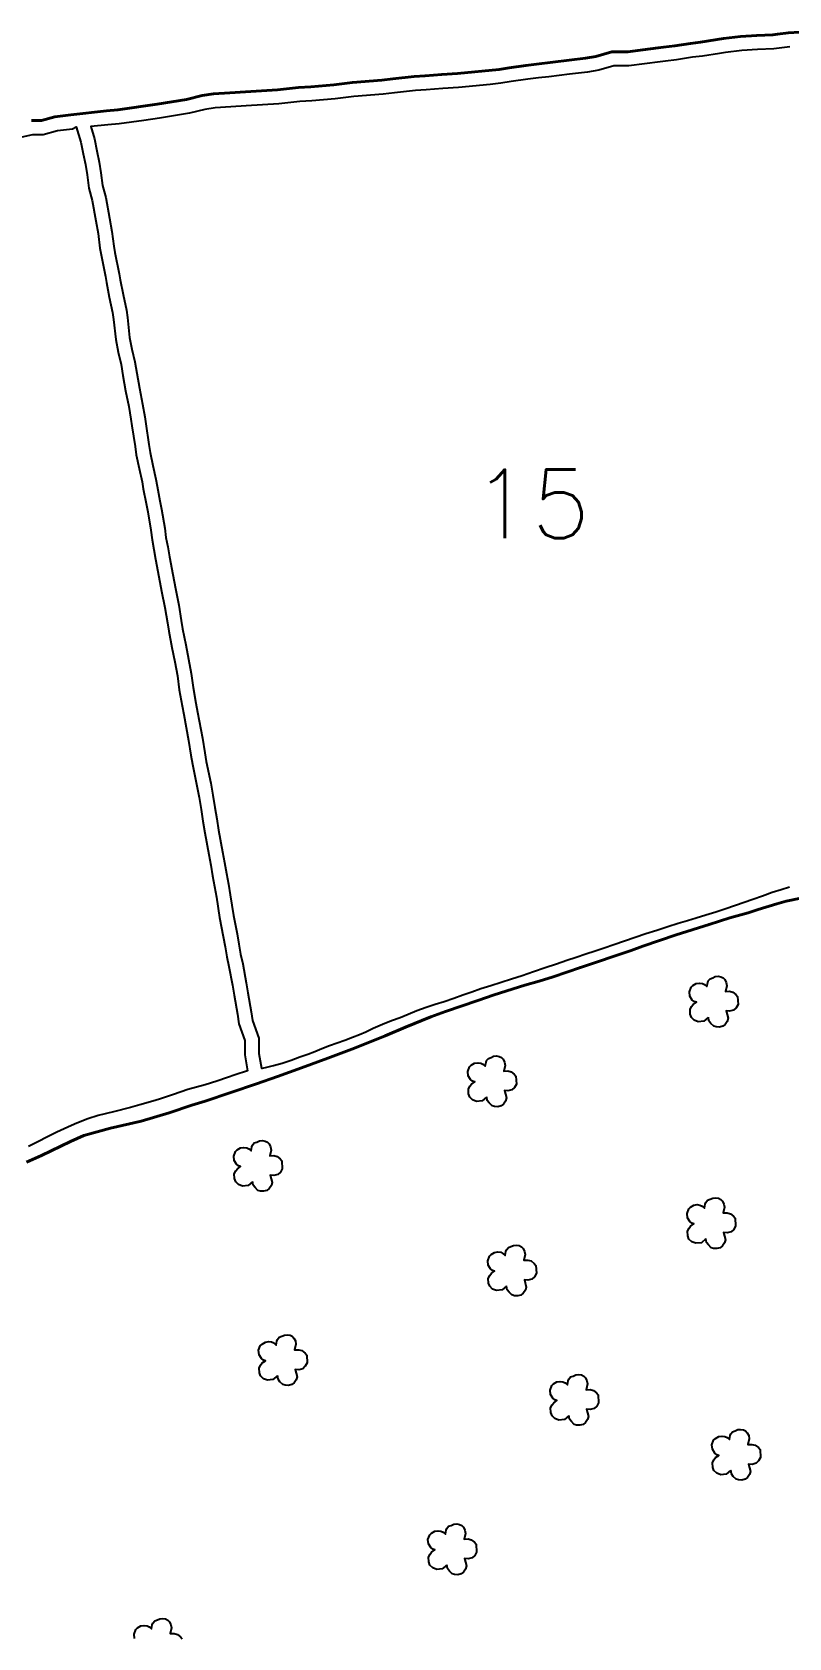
# Model space of a CAD drawing. Extents: x 742933 to 746083, y 7825389 to 7829844.
# Drawn here: x 745008.2 to 745223.5, y 7827510.3 to 7827967 of the extents above; entities that cross this region are included whole.
import ezdxf

# ---------------------------------------------------------------- set-up
doc = ezdxf.new("R2010")
doc.units = 0
doc.linetypes.add('CONTINUO', pattern=[0])
doc.layers.add('0114001012', color=1, linetype='Continuous', lineweight=40)
for name, color, linetype in [('0114001012014', 5, 'Continuous'), ('0114001012015', 5, 'Continuous'), ('_SIMBOLO ARVORE', 118, 'Continuous'), ('TEXTO', 7, 'Continuous')]:
    doc.layers.add(name, color=color, linetype=linetype)
doc.styles.add('SIMPLEX', font='simplex.shx', dxfattribs={"height": 20})

msp = doc.modelspace()

# ---------------------------------------------------------------- linework, layer by layer
at = {"layer": '0114001012'}
for points in [[(745226.48, 7827967), (745223.36, 7827966.82), (745220.24, 7827966.42), (745218.88, 7827966.26), (745214.34, 7827966.08), (745209.73, 7827965.74), (745204.92, 7827965.19), (745198.34, 7827964.15), (745195.49, 7827963.79), (745190.99, 7827963.12), (745187.83, 7827962.74), (745186.31, 7827962.5), (745181.94, 7827961.99), (745177.69, 7827961.39), (745173.09, 7827961.39), (745168.58, 7827960.04), (745165.62, 7827959.58), (745151.72, 7827957.93), (745148.65, 7827957.54), (745143.92, 7827956.87), (745141.05, 7827956.41), (745129.18, 7827955.24), (745124.73, 7827954.95), (745120.02, 7827954.61), (745116.91, 7827954.33), (745110.83, 7827953.68), (745107.68, 7827953.3), (745099.32, 7827952.67), (745094.02, 7827952.05), (745087.5, 7827951.48), (745083.98, 7827951.24), (745078.06, 7827950.59), (745068.88, 7827950.01), (745064.48, 7827949.72), (745059.83, 7827949.46), (745056.55, 7827948.94), (745052.14, 7827947.82), (745043.82, 7827946.5), (745032.56, 7827944.85), (745029.37, 7827944.57), (745019.25, 7827943.5), (745014.71, 7827942.95), (745010.85, 7827941.89), (745008.02, 7827941.89)], [(745006.61, 7827645.6), (745010.92, 7827647.53), (745019.1, 7827651.48), (745022.96, 7827653.2), (745030.5, 7827655.25), (745039.24, 7827657.23), (745047.17, 7827659.61), (745053.67, 7827661.78), (745057.46, 7827662.99), (745072.05, 7827667.9), (745078.04, 7827669.97), (745084.83, 7827672.43), (745092.3, 7827675.17), (745099.93, 7827678.03), (745108.61, 7827681.5), (745114.47, 7827684.01), (745121.64, 7827686.95), (745125.79, 7827688.43), (745135.02, 7827691.6), (745139.67, 7827693.18), (745148.33, 7827695.91), (745152.42, 7827697.09), (745156.38, 7827698.32), (745160.27, 7827699.61), (745164.17, 7827700.98), (745178.57, 7827705.79), (745181.93, 7827707), (745191.38, 7827710.24), (745200.78, 7827713.24), (745206.66, 7827715.07), (745211.92, 7827716.55), (745214.77, 7827717.47), (745220.08, 7827719.12), (745222.66, 7827719.81), (745226.9, 7827720.71)]]:
    msp.add_lwpolyline(points, dxfattribs=at)
at = {"layer": '0114001012014'}
msp.add_lwpolyline([(745005.44, 7827937.26), (745008.44, 7827937.89), (745011.39, 7827937.89), (745015.48, 7827939.01), (745019.74, 7827939.53), (745020.8, 7827940.06), (745022.07, 7827935.69), (745022.75, 7827932.41), (745023.4, 7827929.33), (745023.85, 7827926.39), (745024.36, 7827922.57), (745025.26, 7827919.12), (745026.31, 7827913.34), (745026.97, 7827909.7), (745027.49, 7827905.55), (745027.84, 7827903.61), (745029.06, 7827897.49), (745029.35, 7827895.79), (745030.18, 7827891.59), (745031.09, 7827887.22), (745031.36, 7827885.29), (745031.99, 7827879.56), (745032.72, 7827875.96), (745033.52, 7827872.46), (745034.07, 7827869.31), (745034.83, 7827864.96), (745035.69, 7827860.5), (745036.29, 7827856.94), (745036.63, 7827854.98), (745037.49, 7827849.16), (745037.83, 7827846.75), (745038.64, 7827842.86), (745039.51, 7827839.1), (745039.83, 7827837.15), (745040.65, 7827832.91), (745041.13, 7827830.56), (745042, 7827825.38), (745042.35, 7827822.6), (745042.87, 7827819.85), (745043.36, 7827817.08), (745044.29, 7827812.03), (745045.04, 7827808.01), (745045.99, 7827803.34), (745046.71, 7827799), (745047.1, 7827796.62), (745048, 7827792.02), (745048.77, 7827787.94), (745049.54, 7827783.96), (745050.08, 7827779.94), (745050.9, 7827775.43), (745051.37, 7827772.89), (745052.7, 7827765.53), (745053.4, 7827761.36), (745053.84, 7827758.8), (745055.08, 7827752.64), (745055.71, 7827749.29), (745056.29, 7827745.89), (745056.77, 7827742.58), (745057.33, 7827739.3), (745058.47, 7827733.12), (745059.03, 7827730.11), (745059.55, 7827727.02), (745060.11, 7827723.97), (745060.64, 7827721.01), (745061.54, 7827715.17), (745062.57, 7827709.83), (745063.09, 7827706.87), (745063.6, 7827703.96), (745064.2, 7827701.26), (745065.18, 7827695.94), (745065.65, 7827693.09), (745066.6, 7827687.66), (745067.06, 7827684.93), (745068.7, 7827680.24), (745068.7, 7827676.11), (745069.53, 7827671.54), (745066.01, 7827670.44), (745063.79, 7827669.69), (745060.81, 7827668.6), (745057.41, 7827667.57), (745052.55, 7827666.24), (745048.45, 7827664.82), (745044.73, 7827663.62), (745043.24, 7827663.15), (745038.84, 7827661.95), (745036.23, 7827661.19), (745031.41, 7827659.94), (745027, 7827658.89), (745024.03, 7827657.94), (745020.99, 7827656.74), (745019.41, 7827656.06), (745015.26, 7827654.14), (745012.56, 7827652.8), (745009.87, 7827651.43), (745007.15, 7827650.08)], dxfattribs=at)
at = {"layer": '0114001012015'}
msp.add_lwpolyline([(745223.73, 7827962.83), (745220.72, 7827962.44), (745219.19, 7827962.27), (745214.56, 7827962.08), (745210.11, 7827961.76), (745205.46, 7827961.23), (745203.76, 7827960.95), (745198.9, 7827960.19), (745196.04, 7827959.83), (745191.52, 7827959.15), (745188.39, 7827958.78), (745186.86, 7827958.54), (745182.45, 7827958.02), (745177.97, 7827957.39), (745173.67, 7827957.39), (745169.46, 7827956.13), (745166.16, 7827955.62), (745161.09, 7827955.01), (745155.23, 7827954.32), (745152.21, 7827953.96), (745149.18, 7827953.57), (745144.52, 7827952.92), (745141.57, 7827952.44), (745138.49, 7827952.13), (745129.5, 7827951.25), (745125.01, 7827950.96), (745120.35, 7827950.62), (745117.3, 7827950.35), (745111.28, 7827949.7), (745108.07, 7827949.32), (745099.7, 7827948.69), (745094.43, 7827948.07), (745087.8, 7827947.49), (745084.34, 7827947.26), (745078.4, 7827946.6), (745069.13, 7827946.02), (745064.72, 7827945.73), (745060.26, 7827945.48), (745057.36, 7827945.01), (745052.95, 7827943.9), (745044.42, 7827942.54), (745040.02, 7827941.9), (745033.03, 7827940.87), (745029.74, 7827940.59), (745024.95, 7827940.12), (745025.96, 7827936.66), (745026.67, 7827933.22), (745027.33, 7827930.04), (745027.81, 7827926.96), (745028.29, 7827923.34), (745029.17, 7827919.98), (745030.24, 7827914.05), (745030.92, 7827910.31), (745031.44, 7827906.16), (745031.77, 7827904.36), (745032.99, 7827898.22), (745033.29, 7827896.51), (745034.1, 7827892.39), (745035.04, 7827887.9), (745035.33, 7827885.79), (745035.95, 7827880.18), (745036.63, 7827876.8), (745037.44, 7827873.25), (745038.01, 7827870), (745038.77, 7827865.69), (745039.63, 7827861.21), (745040.24, 7827857.61), (745040.58, 7827855.61), (745041.45, 7827849.73), (745041.77, 7827847.43), (745042.55, 7827843.72), (745043.43, 7827839.88), (745043.77, 7827837.85), (745044.58, 7827833.69), (745045.07, 7827831.29), (745045.95, 7827825.96), (745046.3, 7827823.22), (745046.8, 7827820.57), (745047.3, 7827817.79), (745048.22, 7827812.76), (745048.97, 7827808.77), (745049.93, 7827804.06), (745050.65, 7827799.65), (745051.03, 7827797.33), (745051.92, 7827792.78), (745052.7, 7827788.69), (745053.48, 7827784.6), (745054.03, 7827780.57), (745054.83, 7827776.16), (745055.3, 7827773.62), (745056.64, 7827766.22), (745057.35, 7827762.03), (745057.77, 7827759.53), (745059.01, 7827753.41), (745059.65, 7827749.99), (745060.24, 7827746.51), (745060.72, 7827743.21), (745061.27, 7827740.01), (745062.4, 7827733.85), (745062.97, 7827730.8), (745063.49, 7827727.72), (745064.05, 7827724.68), (745064.59, 7827721.67), (745065.49, 7827715.78), (745066.51, 7827710.56), (745067.03, 7827707.56), (745067.53, 7827704.73), (745068.12, 7827702.05), (745069.12, 7827696.63), (745069.59, 7827693.76), (745070.54, 7827688.34), (745070.95, 7827685.93), (745072.7, 7827680.91), (745072.7, 7827676.47), (745073.46, 7827672.29), (745073.73, 7827672.34), (745074.94, 7827672.65), (745076.91, 7827673.14), (745079.33, 7827673.8), (745081.89, 7827674.59), (745084.39, 7827675.54), (745086.63, 7827676.35), (745088.65, 7827677.05), (745090.6, 7827677.91), (745092.79, 7827678.74), (745097.21, 7827680.3), (745099.37, 7827681.11), (745101.31, 7827681.9), (745103.14, 7827682.69), (745105.24, 7827683.68), (745107.84, 7827684.83), (745110.41, 7827685.88), (745112.91, 7827686.79), (745115.18, 7827687.67), (745117.65, 7827688.7), (745120.26, 7827689.66), (745122.83, 7827690.5), (745125.42, 7827691.34), (745128.13, 7827692.25), (745130.76, 7827693.18), (745133.25, 7827694.07), (745135.87, 7827694.99), (745138.7, 7827695.88), (745141.65, 7827696.78), (745144.59, 7827697.72), (745147.62, 7827698.72), (745150.79, 7827699.8), (745154.11, 7827700.97), (745157.39, 7827702.03), (745160.28, 7827703.02), (745163, 7827703.93), (745165.7, 7827704.82), (745168.37, 7827705.71), (745170.9, 7827706.57), (745173.65, 7827707.5), (745176.68, 7827708.53), (745179.74, 7827709.58), (745182.8, 7827710.62), (745185.9, 7827711.61), (745189.04, 7827712.6), (745192.02, 7827713.53), (745194.59, 7827714.31), (745197.13, 7827715.08), (745199.86, 7827715.93), (745202.71, 7827716.83), (745205.54, 7827717.74), (745210.77, 7827719.51), (745213.25, 7827720.43), (745215.93, 7827721.39), (745218.69, 7827722.35), (745221.3, 7827723.14), (745223.66, 7827723.87)], dxfattribs=at)
at = {"layer": '_SIMBOLO ARVORE', "linetype": 'CONTINUO'}
for points in [[(745200.53, 7827686.76, 0), (745199.28, 7827685.71, 0), (745197.7, 7827685.53, 0), (745196.57, 7827685.97, 0), (745195.77, 7827686.75, 0), (745195.44, 7827687.66, 0), (745195.35, 7827688.99, 0), (745195.78, 7827689.83, 0), (745196.24, 7827690.45, 0), (745197.15, 7827691.07, 0), (745196.57, 7827691.25, 0), (745196, 7827691.72, 0), (745195.33, 7827692.78, 0), (745195.2, 7827694.05, 0), (745195.69, 7827695.36, 0), (745196.2, 7827695.83, 0), (745197.13, 7827696.4, 0), (745198.11, 7827696.53, 0), (745198.89, 7827696.42, 0), (745199.5, 7827696.13, 0), (745200.18, 7827695.53, 0), (745200.38, 7827696.68, 0), (745200.56, 7827697.15, 0), (745201.06, 7827697.79, 0), (745201.81, 7827698.06, 0), (745202.55, 7827698.39, 0), (745203.37, 7827698.46, 0), (745204.15, 7827698.35, 0), (745204.79, 7827698.02, 0), (745205.26, 7827697.51, 0), (745205.67, 7827696.69, 0), (745205.83, 7827695.79, 0), (745205.46, 7827694.17, 0), (745206.59, 7827694.19, 0), (745207.53, 7827693.96, 0), (745208.41, 7827693.26, 0), (745208.9, 7827692.7, 0), (745209.03, 7827690.48, 0), (745208.49, 7827689.48, 0), (745207.76, 7827688.82, 0), (745206.62, 7827688.52, 0), (745205.62, 7827688.6, 0), (745206.16, 7827686.53, 0), (745205.91, 7827685.64, 0), (745205.31, 7827684.8, 0), (745204.65, 7827684.27, 0), (745203.71, 7827684.04, 0), (745202.78, 7827684.1, 0), (745202.08, 7827684.29, 0), (745201.28, 7827685.08, 0), (745200.74, 7827685.79, 0), (745200.57, 7827686.87, 0)], [(745137.48, 7827664.1, 0), (745136.24, 7827663.06, 0), (745134.65, 7827662.87, 0), (745133.52, 7827663.31, 0), (745132.72, 7827664.1, 0), (745132.39, 7827665, 0), (745132.3, 7827666.33, 0), (745132.74, 7827667.17, 0), (745133.19, 7827667.79, 0), (745134.1, 7827668.41, 0), (745133.52, 7827668.6, 0), (745132.95, 7827669.07, 0), (745132.28, 7827670.13, 0), (745132.16, 7827671.39, 0), (745132.64, 7827672.71, 0), (745133.15, 7827673.18, 0), (745134.08, 7827673.75, 0), (745135.06, 7827673.88, 0), (745135.84, 7827673.76, 0), (745136.46, 7827673.48, 0), (745137.13, 7827672.87, 0), (745137.33, 7827674.03, 0), (745137.51, 7827674.49, 0), (745138.01, 7827675.13, 0), (745138.77, 7827675.41, 0), (745139.5, 7827675.73, 0), (745140.33, 7827675.81, 0), (745141.11, 7827675.7, 0), (745141.74, 7827675.36, 0), (745142.21, 7827674.85, 0), (745142.62, 7827674.04, 0), (745142.79, 7827673.13, 0), (745142.41, 7827671.51, 0), (745143.54, 7827671.53, 0), (745144.48, 7827671.31, 0), (745145.36, 7827670.61, 0), (745145.85, 7827670.05, 0), (745145.98, 7827667.82, 0), (745145.44, 7827666.83, 0), (745144.71, 7827666.17, 0), (745143.57, 7827665.86, 0), (745142.57, 7827665.95, 0), (745143.11, 7827663.87, 0), (745142.86, 7827662.99, 0), (745142.26, 7827662.14, 0), (745141.6, 7827661.62, 0), (745140.66, 7827661.38, 0), (745139.73, 7827661.44, 0), (745139.03, 7827661.64, 0), (745138.23, 7827662.43, 0), (745137.69, 7827663.13, 0), (745137.52, 7827664.21, 0)], [(745070.89, 7827640.03, 0), (745069.64, 7827638.99, 0), (745068.06, 7827638.8, 0), (745066.93, 7827639.24, 0), (745066.13, 7827640.03, 0), (745065.8, 7827640.93, 0), (745065.71, 7827642.26, 0), (745066.14, 7827643.1, 0), (745066.6, 7827643.72, 0), (745067.51, 7827644.34, 0), (745066.93, 7827644.53, 0), (745066.36, 7827645, 0), (745065.69, 7827646.06, 0), (745065.57, 7827647.32, 0), (745066.05, 7827648.63, 0), (745066.56, 7827649.11, 0), (745067.49, 7827649.67, 0), (745068.47, 7827649.8, 0), (745069.25, 7827649.69, 0), (745069.86, 7827649.41, 0), (745070.54, 7827648.8, 0), (745070.74, 7827649.96, 0), (745070.92, 7827650.42, 0), (745071.42, 7827651.06, 0), (745072.17, 7827651.33, 0), (745072.91, 7827651.66, 0), (745073.73, 7827651.74, 0), (745074.51, 7827651.62, 0), (745075.15, 7827651.29, 0), (745075.62, 7827650.78, 0), (745076.03, 7827649.97, 0), (745076.2, 7827649.06, 0), (745075.82, 7827647.44, 0), (745076.95, 7827647.46, 0), (745077.89, 7827647.24, 0), (745078.77, 7827646.54, 0), (745079.26, 7827645.98, 0), (745079.39, 7827643.75, 0), (745078.85, 7827642.76, 0), (745078.12, 7827642.09, 0), (745076.98, 7827641.79, 0), (745075.98, 7827641.88, 0), (745076.52, 7827639.8, 0), (745076.27, 7827638.92, 0), (745075.67, 7827638.07, 0), (745075.01, 7827637.54, 0), (745074.07, 7827637.31, 0), (745073.14, 7827637.37, 0), (745072.44, 7827637.57, 0), (745071.64, 7827638.35, 0), (745071.1, 7827639.06, 0), (745070.93, 7827640.14, 0)], [(745199.82, 7827623.75, 0), (745198.58, 7827622.7, 0), (745196.99, 7827622.52, 0), (745195.86, 7827622.96, 0), (745195.06, 7827623.74, 0), (745194.73, 7827624.65, 0), (745194.64, 7827625.98, 0), (745195.08, 7827626.82, 0), (745195.53, 7827627.44, 0), (745196.44, 7827628.06, 0), (745195.86, 7827628.24, 0), (745195.29, 7827628.71, 0), (745194.62, 7827629.77, 0), (745194.5, 7827631.04, 0), (745194.98, 7827632.35, 0), (745195.49, 7827632.82, 0), (745196.42, 7827633.39, 0), (745197.4, 7827633.52, 0), (745198.18, 7827633.41, 0), (745198.8, 7827633.12, 0), (745199.47, 7827632.52, 0), (745199.68, 7827633.67, 0), (745199.85, 7827634.13, 0), (745200.35, 7827634.77, 0), (745201.11, 7827635.05, 0), (745201.84, 7827635.38, 0), (745202.67, 7827635.45, 0), (745203.45, 7827635.34, 0), (745204.08, 7827635.01, 0), (745204.55, 7827634.5, 0), (745204.96, 7827633.68, 0), (745205.13, 7827632.77, 0), (745204.75, 7827631.16, 0), (745205.88, 7827631.18, 0), (745206.82, 7827630.95, 0), (745207.7, 7827630.25, 0), (745208.19, 7827629.69, 0), (745208.32, 7827627.47, 0), (745207.78, 7827626.47, 0), (745207.05, 7827625.81, 0), (745205.91, 7827625.51, 0), (745204.91, 7827625.59, 0), (745205.45, 7827623.52, 0), (745205.2, 7827622.63, 0), (745204.6, 7827621.79, 0), (745203.94, 7827621.26, 0), (745203, 7827621.03, 0), (745202.07, 7827621.09, 0), (745201.37, 7827621.28, 0), (745200.57, 7827622.07, 0), (745200.03, 7827622.78, 0), (745199.86, 7827623.86, 0)], [(745143.15, 7827610.3, 0), (745141.9, 7827609.25, 0), (745140.32, 7827609.07, 0), (745139.19, 7827609.51, 0), (745138.39, 7827610.29, 0), (745138.06, 7827611.19, 0), (745137.97, 7827612.52, 0), (745138.4, 7827613.37, 0), (745138.86, 7827613.99, 0), (745139.77, 7827614.6, 0), (745139.19, 7827614.79, 0), (745138.62, 7827615.26, 0), (745137.94, 7827616.32, 0), (745137.82, 7827617.58, 0), (745138.31, 7827618.9, 0), (745138.82, 7827619.37, 0), (745139.75, 7827619.94, 0), (745140.73, 7827620.07, 0), (745141.51, 7827619.96, 0), (745142.12, 7827619.67, 0), (745142.8, 7827619.07, 0), (745143, 7827620.22, 0), (745143.17, 7827620.68, 0), (745143.68, 7827621.32, 0), (745144.43, 7827621.6, 0), (745145.17, 7827621.92, 0), (745145.99, 7827622, 0), (745146.77, 7827621.89, 0), (745147.41, 7827621.55, 0), (745147.88, 7827621.04, 0), (745148.29, 7827620.23, 0), (745148.45, 7827619.32, 0), (745148.08, 7827617.71, 0), (745149.21, 7827617.73, 0), (745150.15, 7827617.5, 0), (745151.03, 7827616.8, 0), (745151.52, 7827616.24, 0), (745151.65, 7827614.02, 0), (745151.11, 7827613.02, 0), (745150.38, 7827612.36, 0), (745149.24, 7827612.05, 0), (745148.24, 7827612.14, 0), (745148.77, 7827610.07, 0), (745148.53, 7827609.18, 0), (745147.93, 7827608.34, 0), (745147.27, 7827607.81, 0), (745146.33, 7827607.58, 0), (745145.4, 7827607.63, 0), (745144.7, 7827607.83, 0), (745143.9, 7827608.62, 0), (745143.35, 7827609.33, 0), (745143.19, 7827610.4, 0)], [(745077.98, 7827584.81, 0), (745076.73, 7827583.76, 0), (745075.15, 7827583.58, 0), (745074.02, 7827584.02, 0), (745073.22, 7827584.81, 0), (745072.89, 7827585.71, 0), (745072.8, 7827587.04, 0), (745073.23, 7827587.88, 0), (745073.68, 7827588.5, 0), (745074.6, 7827589.12, 0), (745074.02, 7827589.3, 0), (745073.44, 7827589.77, 0), (745072.77, 7827590.83, 0), (745072.65, 7827592.1, 0), (745073.13, 7827593.41, 0), (745073.64, 7827593.88, 0), (745074.57, 7827594.45, 0), (745075.55, 7827594.58, 0), (745076.33, 7827594.47, 0), (745076.95, 7827594.18, 0), (745077.63, 7827593.58, 0), (745077.83, 7827594.73, 0), (745078, 7827595.2, 0), (745078.51, 7827595.84, 0), (745079.26, 7827596.11, 0), (745079.99, 7827596.44, 0), (745080.82, 7827596.51, 0), (745081.6, 7827596.4, 0), (745082.23, 7827596.07, 0), (745082.71, 7827595.56, 0), (745083.12, 7827594.74, 0), (745083.28, 7827593.84, 0), (745082.9, 7827592.22, 0), (745084.04, 7827592.24, 0), (745084.97, 7827592.01, 0), (745085.85, 7827591.31, 0), (745086.34, 7827590.75, 0), (745086.48, 7827588.53, 0), (745085.93, 7827587.54, 0), (745085.21, 7827586.87, 0), (745084.07, 7827586.57, 0), (745083.07, 7827586.66, 0), (745083.6, 7827584.58, 0), (745083.36, 7827583.69, 0), (745082.76, 7827582.85, 0), (745082.1, 7827582.32, 0), (745081.16, 7827582.09, 0), (745080.22, 7827582.15, 0), (745079.53, 7827582.35, 0), (745078.73, 7827583.13, 0), (745078.18, 7827583.84, 0), (745078.01, 7827584.92, 0)], [(745160.86, 7827573.48, 0), (745159.61, 7827572.44, 0), (745158.03, 7827572.25, 0), (745156.9, 7827572.69, 0), (745156.1, 7827573.48, 0), (745155.77, 7827574.38, 0), (745155.68, 7827575.71, 0), (745156.11, 7827576.55, 0), (745156.57, 7827577.17, 0), (745157.48, 7827577.79, 0), (745156.9, 7827577.97, 0), (745156.33, 7827578.45, 0), (745155.65, 7827579.51, 0), (745155.53, 7827580.77, 0), (745156.02, 7827582.08, 0), (745156.53, 7827582.55, 0), (745157.46, 7827583.12, 0), (745158.44, 7827583.25, 0), (745159.22, 7827583.14, 0), (745159.83, 7827582.86, 0), (745160.51, 7827582.25, 0), (745160.71, 7827583.41, 0), (745160.88, 7827583.87, 0), (745161.39, 7827584.51, 0), (745162.14, 7827584.78, 0), (745162.88, 7827585.11, 0), (745163.7, 7827585.19, 0), (745164.48, 7827585.07, 0), (745165.12, 7827584.74, 0), (745165.59, 7827584.23, 0), (745166, 7827583.41, 0), (745166.16, 7827582.51, 0), (745165.79, 7827580.89, 0), (745166.92, 7827580.91, 0), (745167.86, 7827580.69, 0), (745168.74, 7827579.99, 0), (745169.23, 7827579.43, 0), (745169.36, 7827577.2, 0), (745168.82, 7827576.21, 0), (745168.09, 7827575.54, 0), (745166.95, 7827575.24, 0), (745165.95, 7827575.33, 0), (745166.49, 7827573.25, 0), (745166.24, 7827572.37, 0), (745165.64, 7827571.52, 0), (745164.98, 7827570.99, 0), (745164.04, 7827570.76, 0), (745163.11, 7827570.82, 0), (745162.41, 7827571.02, 0), (745161.61, 7827571.8, 0), (745161.06, 7827572.51, 0), (745160.9, 7827573.59, 0)], [(745206.91, 7827557.91, 0), (745205.66, 7827556.86, 0), (745204.08, 7827556.68, 0), (745202.95, 7827557.12, 0), (745202.15, 7827557.9, 0), (745201.82, 7827558.8, 0), (745201.73, 7827560.13, 0), (745202.16, 7827560.97, 0), (745202.62, 7827561.6, 0), (745203.53, 7827562.21, 0), (745202.95, 7827562.4, 0), (745202.37, 7827562.87, 0), (745201.7, 7827563.93, 0), (745201.58, 7827565.19, 0), (745202.07, 7827566.51, 0), (745202.58, 7827566.98, 0), (745203.51, 7827567.55, 0), (745204.48, 7827567.68, 0), (745205.26, 7827567.57, 0), (745205.88, 7827567.28, 0), (745206.56, 7827566.68, 0), (745206.76, 7827567.83, 0), (745206.93, 7827568.29, 0), (745207.44, 7827568.93, 0), (745208.19, 7827569.21, 0), (745208.92, 7827569.53, 0), (745209.75, 7827569.61, 0), (745210.53, 7827569.5, 0), (745211.17, 7827569.16, 0), (745211.64, 7827568.65, 0), (745212.05, 7827567.84, 0), (745212.21, 7827566.93, 0), (745211.84, 7827565.32, 0), (745212.97, 7827565.33, 0), (745213.9, 7827565.11, 0), (745214.79, 7827564.41, 0), (745215.28, 7827563.85, 0), (745215.41, 7827561.63, 0), (745214.86, 7827560.63, 0), (745214.14, 7827559.97, 0), (745213, 7827559.66, 0), (745212, 7827559.75, 0), (745212.53, 7827557.67, 0), (745212.29, 7827556.79, 0), (745211.69, 7827555.94, 0), (745211.03, 7827555.42, 0), (745210.09, 7827555.19, 0), (745209.16, 7827555.24, 0), (745208.46, 7827555.44, 0), (745207.66, 7827556.23, 0), (745207.11, 7827556.94, 0), (745206.94, 7827558.01, 0)], [(745126.15, 7827531, 0), (745124.9, 7827529.96, 0), (745123.32, 7827529.77, 0), (745122.19, 7827530.21, 0), (745121.39, 7827531, 0), (745121.06, 7827531.9, 0), (745120.97, 7827533.23, 0), (745121.4, 7827534.07, 0), (745121.86, 7827534.69, 0), (745122.77, 7827535.31, 0), (745122.19, 7827535.5, 0), (745121.62, 7827535.97, 0), (745120.94, 7827537.03, 0), (745120.82, 7827538.29, 0), (745121.31, 7827539.6, 0), (745121.82, 7827540.08, 0), (745122.75, 7827540.64, 0), (745123.72, 7827540.77, 0), (745124.5, 7827540.66, 0), (745125.12, 7827540.38, 0), (745125.8, 7827539.77, 0), (745126, 7827540.93, 0), (745126.17, 7827541.39, 0), (745126.68, 7827542.03, 0), (745127.43, 7827542.3, 0), (745128.16, 7827542.63, 0), (745128.99, 7827542.71, 0), (745129.77, 7827542.59, 0), (745130.41, 7827542.26, 0), (745130.88, 7827541.75, 0), (745131.29, 7827540.94, 0), (745131.45, 7827540.03, 0), (745131.08, 7827538.41, 0), (745132.21, 7827538.43, 0), (745133.14, 7827538.21, 0), (745134.03, 7827537.51, 0), (745134.52, 7827536.95, 0), (745134.65, 7827534.72, 0), (745134.1, 7827533.73, 0), (745133.38, 7827533.07, 0), (745132.24, 7827532.76, 0), (745131.24, 7827532.85, 0), (745131.77, 7827530.77, 0), (745131.53, 7827529.89, 0), (745130.93, 7827529.04, 0), (745130.27, 7827528.51, 0), (745129.33, 7827528.28, 0), (745128.4, 7827528.34, 0), (745127.7, 7827528.54, 0), (745126.9, 7827529.32, 0), (745126.35, 7827530.03, 0), (745126.19, 7827531.11, 0)], [(745037.35, 7827510.12, 0), (745037.23, 7827511.39, 0), (745037.71, 7827512.7, 0), (745038.22, 7827513.17, 0), (745039.15, 7827513.74, 0), (745040.13, 7827513.87, 0), (745040.91, 7827513.76, 0), (745041.53, 7827513.47, 0), (745042.2, 7827512.87, 0), (745042.41, 7827514.02, 0), (745042.58, 7827514.49, 0), (745043.09, 7827515.13, 0), (745043.84, 7827515.4, 0), (745044.57, 7827515.73, 0), (745045.4, 7827515.8, 0), (745046.18, 7827515.69, 0), (745046.81, 7827515.36, 0), (745047.28, 7827514.85, 0), (745047.7, 7827514.03, 0), (745047.86, 7827513.13, 0), (745047.48, 7827511.51, 0), (745048.62, 7827511.53, 0), (745049.55, 7827511.3, 0), (745050.43, 7827510.6, 0), (745050.92, 7827510.04, 0)]]:
    msp.add_polyline3d(points, dxfattribs=at)

# ---------------------------------------------------------------- texts
at = {"layer": 'TEXTO', "linetype": 'Continuous', "style": 'SIMPLEX'}
msp.add_text('15', height=19.5, dxfattribs=at).set_placement((745133.52, 7827823.1))

doc.saveas('drawing.dxf')
